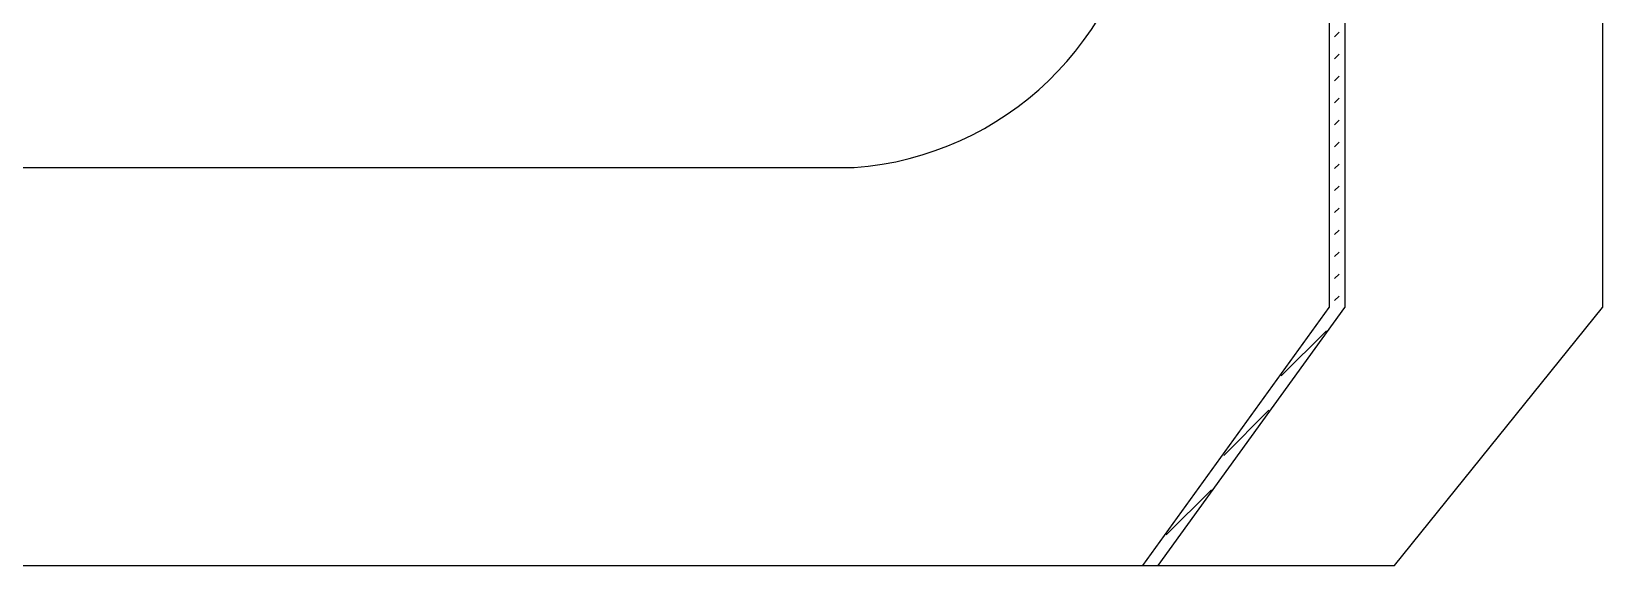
# Model space of a CAD drawing. Header units: millimetres. Extents: x -1 to 4489, y 0 to 1364.
# Drawn here: x 1659.69 to 1697.61, y 290.82 to 303.71 of the extents above; entities that cross this region are included whole.
import ezdxf

# ---------------------------------------------------------------- set-up
doc = ezdxf.new("R2010")
doc.units = ezdxf.units.MM
doc.layers.add('LAYER_0', color=7, linetype='Continuous')

# ---------------------------------------------------------------- blocks, each defined once
blk = doc.blocks.new('AMP10_88', base_point=(132.84, 117.75))
at = {"layer": 'LAYER_0', "color": 7}
for points in [[(198.47, 156.6), (198.47, 78.9)], [(198.97, 105.75), (198.97, 78.9)], [(207.27, 105.75), (207.27, 78.9)], [(198.79, 87.758), (198.64, 87.612)], [(198.64, 86.905), (198.79, 87.051)], [(198.79, 86.343), (198.64, 86.198)], [(198.64, 85.491), (198.79, 85.636)], [(198.79, 84.929), (198.64, 84.784)], [(198.64, 84.076), (198.79, 84.222)], [(198.79, 83.515), (198.64, 83.369)], [(72.503, 83.402), (183.18, 83.402)], [(198.64, 82.662), (198.79, 82.807)], [(198.79, 82.1), (198.64, 81.955)], [(198.64, 81.247), (198.79, 81.393)], [(198.79, 80.686), (198.64, 80.54)], [(198.64, 79.833), (198.79, 79.979)], [(192.47, 70.602), (198.47, 78.9)], [(192.97, 70.602), (198.97, 78.9)], [(198.79, 79.271), (198.64, 79.126)], [(200.57, 70.602), (207.27, 78.9)], [(196.93, 76.7), (198.38, 78.151)], [(196.53, 75.597), (195.08, 74.145)], [(193.23, 71.591), (194.68, 73.043)], [(65.419, 70.602), (192.47, 70.602)], [(192.47, 70.602), (192.97, 70.602)], [(192.97, 70.602), (200.57, 70.602)]]:
    blk.add_lwpolyline(points, dxfattribs=at)
blk.add_arc((182.43, 93.479), 10.105, 274.29, 353.53, dxfattribs=at)
blk = doc.blocks.new('418265200')
at = {"layer": 'LAYER_0', "color": 7}
blk.add_blockref('AMP10_88', (-20.334, -25.14), dxfattribs=at)

msp = doc.modelspace()

# ---------------------------------------------------------------- block references
at = {"xscale": 0.75, "yscale": 0.75}
msp.add_blockref('418265200', (1657.04, 345.04), dxfattribs=at)

doc.saveas('drawing.dxf')
